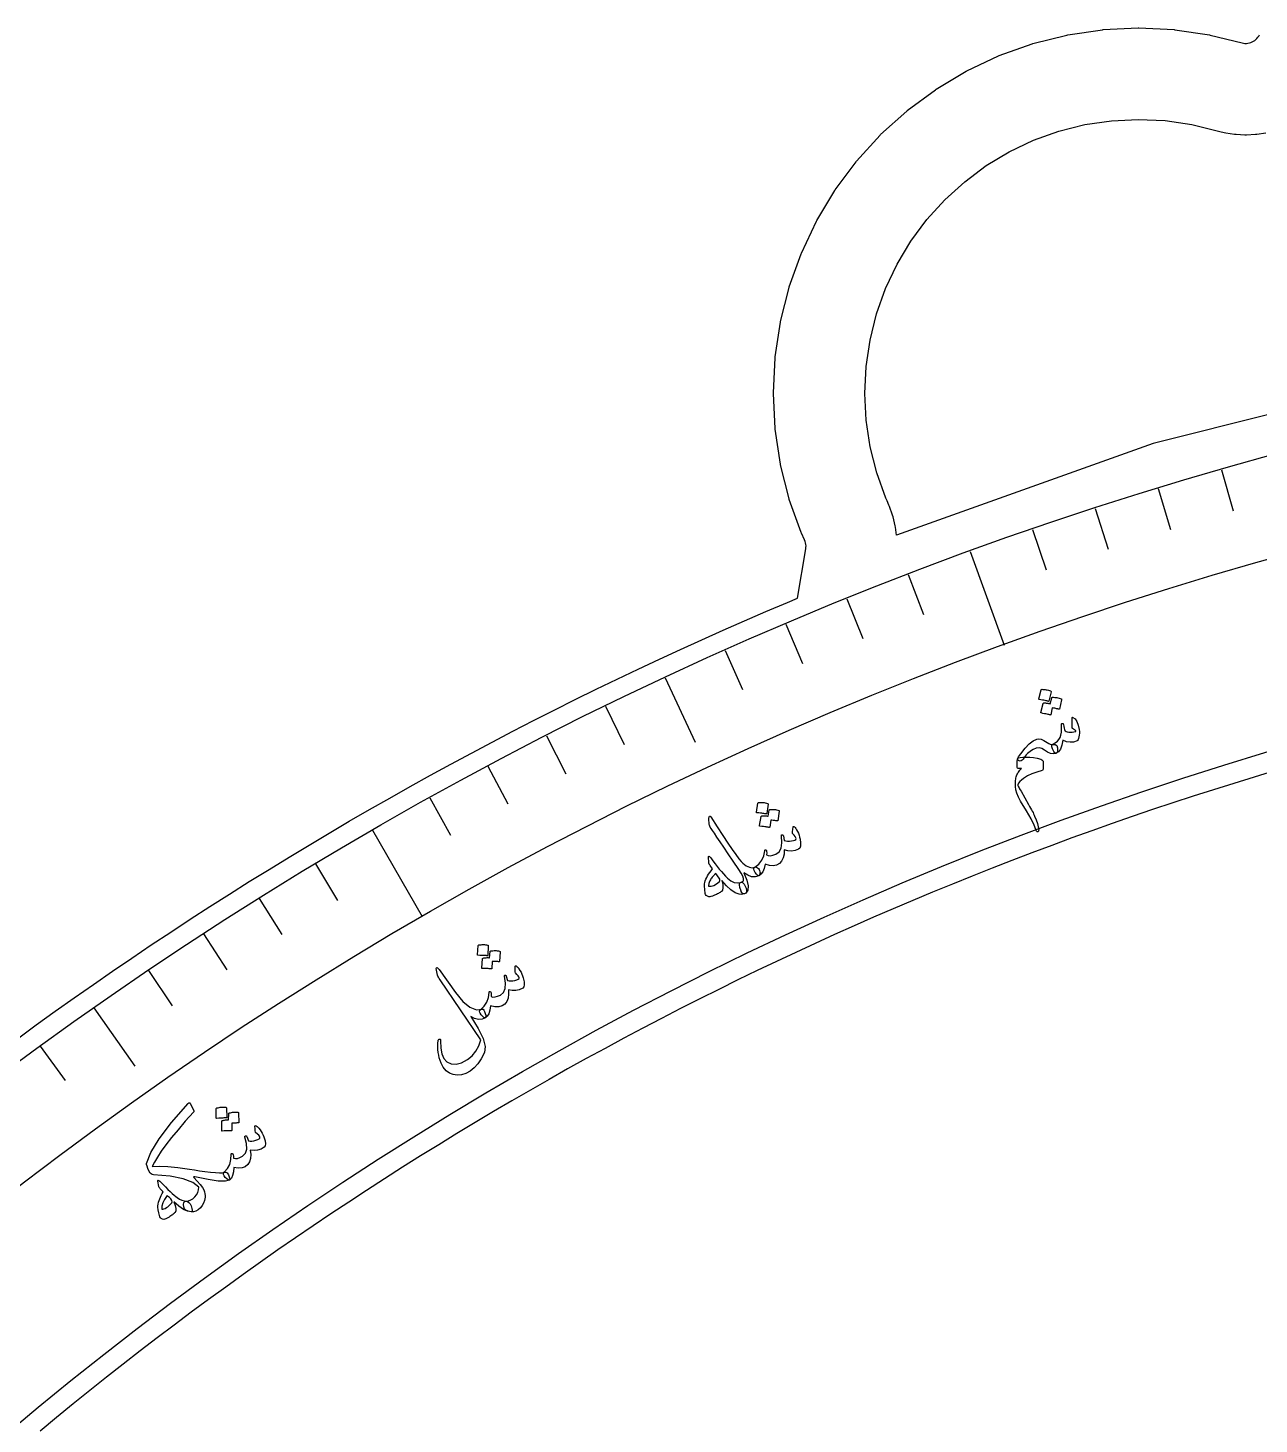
# Model space of a CAD drawing. Header units: millimetres. Extents: x -76 to 76, y -76 to 98.
# Drawn here: x -44.39 to -19.96, y 53.27 to 80.97 of the extents above; entities that cross this region are included whole.
import ezdxf

# ---------------------------------------------------------------- set-up
doc = ezdxf.new("R2010")
doc.units = ezdxf.units.MM
for name, color, linetype in [('CUT_INNER', 6, 'Continuous'), ('CUT_OUTER', 1, 'Continuous'), ('ENGRAVE', 7, 'Continuous'), ('ENGRAVE_FINE', 8, 'Continuous'), ('TEXT', 5, 'Continuous')]:
    doc.layers.add(name, color=color, linetype=linetype)

msp = doc.modelspace()

# ---------------------------------------------------------------- linework, layer by layer
at = {"layer": 'CUT_INNER'}
msp.add_lwpolyline([(-19.6476, 66.2296), (-20.0536, 66.1078), (-20.4588, 65.9835), (-20.8633, 65.8568), (-21.267, 65.7275), (-21.6699, 65.5958), (-22.072, 65.4616), (-22.4732, 65.3249), (-22.8737, 65.1858), (-23.2732, 65.0442), (-23.6719, 64.9002), (-24.0696, 64.7537), (-24.4665, 64.6048), (-24.8624, 64.4535), (-25.2575, 64.2997), (-25.6515, 64.1435), (-26.0446, 63.9849), (-26.4367, 63.8239), (-26.8278, 63.6605), (-27.218, 63.4947), (-27.607, 63.3265), (-27.9951, 63.1559), (-28.3821, 62.9829), (-28.768, 62.8076), (-29.1528, 62.6299), (-29.5366, 62.4498), (-29.9192, 62.2674), (-30.3007, 62.0827), (-30.6811, 61.8956), (-31.0603, 61.7062), (-31.4383, 61.5144), (-31.8152, 61.3204), (-32.1908, 61.124), (-32.5653, 60.9253), (-32.9385, 60.7244), (-33.3105, 60.5211), (-33.6812, 60.3156), (-34.0506, 60.1078), (-34.4188, 59.8977), (-34.7857, 59.6854), (-35.1513, 59.4708), (-35.5155, 59.254), (-35.8784, 59.035), (-36.24, 58.8137), (-36.6002, 58.5903), (-36.959, 58.3646), (-37.3164, 58.1367), (-37.6724, 57.9067), (-38.027, 57.6744), (-38.3802, 57.44), (-38.7319, 57.2034), (-39.0822, 56.9647), (-39.431, 56.7238), (-39.7783, 56.4808), (-40.1241, 56.2357), (-40.4684, 55.9884), (-40.8112, 55.739), (-41.1524, 55.4876), (-41.4921, 55.234), (-41.8302, 54.9784), (-42.1668, 54.7207), (-42.5017, 54.4609), (-42.8351, 54.1991), (-43.1669, 53.9353), (-43.497, 53.6694), (-43.8255, 53.4015), (-44.1523, 53.1316)], dxfattribs=at)
at = {"layer": 'CUT_OUTER'}
msp.add_lwpolyline([(-44.6024, 60.917), (-44.2277, 61.1895), (-43.8515, 61.4597), (-43.4735, 61.7277), (-43.0939, 61.9932), (-42.7128, 62.2565), (-42.3299, 62.5174), (-41.9456, 62.776), (-41.5596, 63.0321), (-41.172, 63.286), (-40.7829, 63.5374), (-40.3923, 63.7864), (-40.0002, 64.0331), (-39.6065, 64.2773), (-39.2114, 64.5191), (-38.8148, 64.7585), (-38.4167, 64.9955), (-38.0171, 65.23), (-37.6162, 65.462), (-37.2138, 65.6916), (-36.81, 65.9187), (-36.4049, 66.1433), (-35.9983, 66.3654), (-35.5905, 66.5851), (-35.1812, 66.8022), (-34.7707, 67.0168), (-34.3588, 67.2289), (-33.9457, 67.4384), (-33.5312, 67.6455), (-33.1155, 67.8499), (-32.6986, 68.0518), (-32.2804, 68.2512), (-31.861, 68.448), (-31.4404, 68.6422), (-31.0187, 68.8338), (-30.5957, 69.0228), (-30.1716, 69.2093), (-29.7464, 69.3931), (-29.3201, 69.5743), (-29.1162, 69.6595), (-28.9535, 70.6359), (-28.95, 70.6661), (-28.9496, 70.6964), (-28.9523, 70.7266), (-28.958, 70.7564), (-28.9666, 70.7855), (-28.9782, 70.8135), (-29.0411, 70.9465), (-29.0468, 70.9601), (-29.2814, 71.616), (-29.2857, 71.6301), (-29.4549, 72.3057), (-29.4578, 72.3202), (-29.56, 73.0092), (-29.5615, 73.0238), (-29.5956, 73.7195), (-29.5956, 73.7342), (-29.5615, 74.43), (-29.56, 74.4446), (-29.4578, 75.1336), (-29.4549, 75.1481), (-29.2857, 75.8237), (-29.2814, 75.8378), (-29.0468, 76.4936), (-29.0411, 76.5072), (-28.7433, 77.1369), (-28.7364, 77.1499), (-28.3783, 77.7473), (-28.3701, 77.7596), (-27.9552, 78.3191), (-27.9458, 78.3304), (-27.4781, 78.8465), (-27.4677, 78.8569), (-26.9515, 79.3247), (-26.9402, 79.3341), (-26.3807, 79.749), (-26.3685, 79.7572), (-25.771, 80.1153), (-25.758, 80.1222), (-25.1283, 80.42), (-25.1148, 80.4257), (-24.4589, 80.6603), (-24.4448, 80.6646), (-23.7692, 80.8338), (-23.7547, 80.8367), (-23.0657, 80.9389), (-23.0511, 80.9404), (-22.3554, 80.9745), (-22.3406, 80.9745), (-21.6449, 80.9404), (-21.6303, 80.9389), (-20.9413, 80.8367), (-20.9268, 80.8338), (-20.2945, 80.6755), (-20.2657, 80.6697), (-20.2364, 80.6668), (-20.2069, 80.6668), (-20.1776, 80.6697), (-20.1488, 80.6755), (-20.1206, 80.684), (-20.0934, 80.6953), (-20.0674, 80.7091), (-20.0429, 80.7255), (-20.0202, 80.7442), (-19.9994, 80.765), (-19.9807, 80.7878), (-19.9643, 80.8122), (-19.9505, 80.8382)], dxfattribs=at)
at = {"layer": 'ENGRAVE'}
for points in [[(-14.8269, 74.5397), (-22.0616, 72.7275), (-27.1502, 70.9067), (-27.1725, 71.0669), (-27.1782, 71.0967), (-27.2217, 71.2746), (-27.2303, 71.3037), (-27.2915, 71.4764), (-27.3031, 71.5044), (-27.3402, 71.5883), (-27.3654, 71.6416), (-27.5459, 72.1444), (-27.676, 72.6615), (-27.7548, 73.1888), (-27.7815, 73.7214), (-27.7558, 74.254), (-27.6781, 74.7815), (-27.5491, 75.2989), (-27.37, 75.8011), (-27.1425, 76.2833), (-26.8688, 76.741), (-26.5516, 77.1696), (-26.1939, 77.565), (-25.7992, 77.9235), (-25.3713, 78.2416), (-24.9142, 78.5162), (-24.4324, 78.7446), (-23.9305, 78.9248), (-23.4134, 79.0549), (-22.8861, 79.1336), (-22.3535, 79.1603), (-21.8209, 79.1347), (-21.2933, 79.057), (-20.7329, 78.9173), (-20.648, 78.8983), (-20.6192, 78.8925), (-20.4433, 78.8664), (-20.414, 78.8635), (-20.2364, 78.8548), (-20.2069, 78.8548), (-20.0293, 78.8635), (-20, 78.8664), (-19.8241, 78.8925)], [(-25.6908, 70.585), (-25.0148, 68.7276)], [(-31.7449, 68.0773), (-31.1483, 66.7977)], [(-37.5575, 65.0515), (-36.5692, 63.3397)], [(-43.0842, 61.5306), (-42.2744, 60.374)]]:
    msp.add_lwpolyline(points, dxfattribs=at)
for radius in [75.1149, 73.1384, 69.4676]:
    msp.add_circle((0, 0), radius, dxfattribs=at)
at = {"layer": 'ENGRAVE_FINE'}
for points in [[(-20.7045, 72.2051), (-20.471, 71.3908)], [(-21.9615, 71.8328), (-21.7138, 71.0227)], [(-23.2118, 71.4386), (-22.95, 70.6329)], [(-24.455, 71.0226), (-24.1792, 70.2216)], [(-26.9188, 70.1258), (-26.6152, 69.335)], [(-28.1386, 69.6454), (-27.8212, 68.8599)], [(-29.3497, 69.1437), (-29.0188, 68.3639)], [(-30.552, 68.6209), (-30.2075, 67.847)], [(-32.9282, 67.5129), (-32.5569, 66.7515)], [(-34.1015, 66.9279), (-33.7169, 66.1731)], [(-35.2643, 66.3226), (-34.8666, 65.5746)], [(-36.4165, 65.697), (-36.0058, 64.9561)], [(-38.6871, 64.3861), (-38.2508, 63.66)], [(-39.8049, 63.7011), (-39.356, 62.9827)], [(-40.9105, 62.9967), (-40.4492, 62.2863)], [(-42.0037, 62.2731), (-41.53, 61.5708)], [(-44.1515, 60.7693), (-43.6535, 60.0839)]]:
    msp.add_lwpolyline(points, dxfattribs=at)
at = {"layer": 'TEXT'}
for points in [[(-24.2833, 67.8398), (-24.2816, 67.8432), (-24.2786, 67.846), (-24.2743, 67.8481), (-24.2686, 67.8496), (-24.2461, 67.8493), (-24.2241, 67.8481), (-24.2024, 67.8459), (-24.181, 67.8427), (-24.1599, 67.8385), (-24.1388, 67.8331), (-24.1177, 67.8266), (-24.0966, 67.819), (-24.0909, 67.8155), (-24.0872, 67.8116), (-24.0857, 67.8073), (-24.0862, 67.8025), (-24.1288, 67.617), (-24.1314, 67.613), (-24.1358, 67.6111), (-24.1421, 67.6114), (-24.1503, 67.6138), (-24.1574, 67.6157), (-24.1684, 67.6185), (-24.1834, 67.6221), (-24.2024, 67.6265), (-24.2256, 67.6317), (-24.2533, 67.6375), (-24.2855, 67.6439), (-24.3221, 67.6509), (-24.3272, 67.6524), (-24.3303, 67.6547), (-24.3314, 67.6577), (-24.3304, 67.6614)], [(-24.0707, 67.6825), (-24.0691, 67.6859), (-24.0661, 67.6886), (-24.0618, 67.6907), (-24.0561, 67.6922), (-24.0337, 67.6919), (-24.0117, 67.6906), (-23.99, 67.6883), (-23.9688, 67.6851), (-23.9477, 67.6808), (-23.9266, 67.6753), (-23.9056, 67.6688), (-23.8846, 67.6611), (-23.88, 67.6581), (-23.8771, 67.6542), (-23.8758, 67.6495), (-23.8763, 67.6439), (-23.919, 67.4585), (-23.9209, 67.4556), (-23.9248, 67.4542), (-23.9306, 67.4544), (-23.9384, 67.4561), (-23.9435, 67.4574), (-23.9516, 67.4593), (-23.9626, 67.4618), (-23.9765, 67.465), (-23.9932, 67.4687), (-24.0128, 67.4728), (-24.0352, 67.4773), (-24.0604, 67.4822), (-24.0907, 67.3458), (-24.0932, 67.3418), (-24.0976, 67.34), (-24.1039, 67.3403), (-24.1121, 67.3426), (-24.1191, 67.3446), (-24.1301, 67.3474), (-24.1451, 67.351), (-24.164, 67.3554), (-24.1871, 67.3606), (-24.2148, 67.3664), (-24.2468, 67.3728), (-24.2834, 67.3798), (-24.2876, 67.3817), (-24.29, 67.3842), (-24.2907, 67.3873), (-24.2897, 67.391), (-24.243, 67.5694), (-24.2414, 67.5728), (-24.2384, 67.5755), (-24.2341, 67.5776), (-24.2284, 67.5791), (-24.2126, 67.579), (-24.1968, 67.5784), (-24.1809, 67.5774), (-24.1651, 67.576), (-24.1493, 67.574), (-24.1337, 67.5712), (-24.1182, 67.5677), (-24.1029, 67.5634)], [(-23.6667, 67.2789), (-23.6661, 67.2881), (-23.6634, 67.2935), (-23.6585, 67.2952), (-23.6515, 67.2932), (-23.6073, 67.2609), (-23.572, 67.2103), (-23.5453, 67.1416), (-23.5275, 67.0548), (-23.524, 67.0158), (-23.5235, 66.9784), (-23.5261, 66.9424), (-23.5317, 66.9078), (-23.5398, 66.8763), (-23.5488, 66.852), (-23.5587, 66.8349), (-23.5694, 66.8251), (-23.6367, 66.8033), (-23.706, 66.7981), (-23.7773, 66.8094), (-23.8506, 66.8374), (-23.87, 66.7392), (-23.8991, 66.6636), (-23.9378, 66.6106), (-23.9863, 66.5801), (-23.9947, 66.58), (-24.0043, 66.5854), (-24.0151, 66.5963), (-24.027, 66.6126), (-24.0558, 66.6674), (-24.0694, 66.7101), (-24.0677, 66.7406), (-24.0507, 66.7589), (-24.0015, 66.7868), (-23.9608, 66.8187), (-23.9285, 66.8545), (-23.9045, 66.8944), (-23.8882, 66.9415), (-23.8788, 66.9994), (-23.8762, 67.068), (-23.8804, 67.1473), (-23.8797, 67.1572), (-23.8766, 67.1649), (-23.8709, 67.1704), (-23.8629, 67.1737), (-23.8537, 67.1743), (-23.8467, 67.171), (-23.8421, 67.1639), (-23.8397, 67.1528), (-23.8339, 67.1099), (-23.8275, 67.0759), (-23.8207, 67.0507), (-23.8134, 67.0344), (-23.803, 67.0242), (-23.7865, 67.0154), (-23.7637, 67.008), (-23.7347, 67.0019), (-23.7011, 66.9988), (-23.6667, 66.9996), (-23.6315, 67.0043), (-23.5954, 67.013), (-23.5953, 67.013), (-23.595, 67.0131), (-23.5943, 67.0134), (-23.5935, 67.0137), (-23.5927, 67.016), (-23.5939, 67.0197), (-23.5969, 67.0246), (-23.6018, 67.0309), (-23.6096, 67.0388), (-23.6214, 67.0486), (-23.6373, 67.0603), (-23.6572, 67.074), (-23.6608, 67.0766), (-23.6633, 67.0803), (-23.6649, 67.0852), (-23.6655, 67.0912)], [(-24.371, 66.863), (-24.332, 66.8683), (-24.2847, 66.859), (-24.229, 66.8349), (-24.1649, 66.7962), (-24.1317, 66.7764), (-24.1026, 66.7632), (-24.0776, 66.7567), (-24.0566, 66.7568), (-24.0062, 66.7556), (-23.9732, 66.7318), (-23.9576, 66.6855), (-23.9593, 66.6168), (-23.9626, 66.6038), (-23.9691, 66.593), (-23.979, 66.5844), (-23.9922, 66.578), (-24.0431, 66.5686), (-24.097, 66.5761), (-24.154, 66.6003), (-24.2141, 66.6414), (-24.2666, 66.6739), (-24.3219, 66.687), (-24.3801, 66.6808), (-24.441, 66.6552), (-24.4711, 66.6374), (-24.4999, 66.6179), (-24.5273, 66.5965), (-24.5534, 66.5734), (-24.5778, 66.5486), (-24.6004, 66.5223), (-24.6211, 66.4943), (-24.64, 66.4648), (-24.658, 66.4416), (-24.6767, 66.4276), (-24.696, 66.423), (-24.7159, 66.4276), (-24.7344, 66.4378), (-24.7466, 66.4483), (-24.7525, 66.4592), (-24.7521, 66.4705), (-24.7457, 66.4861), (-24.7329, 66.508), (-24.7138, 66.5363), (-24.6883, 66.5708), (-24.5995, 66.6805), (-24.5169, 66.7657), (-24.4407, 66.8265), (-24.371, 66.863)], [(-24.7596, 66.31), (-24.7594, 66.3742), (-24.7571, 66.4236), (-24.7525, 66.458), (-24.7457, 66.4774), (-24.7284, 66.4895), (-24.6956, 66.4983), (-24.6473, 66.5038), (-24.5835, 66.506), (-24.5088, 66.5038), (-24.4345, 66.4957), (-24.3607, 66.4817), (-24.2873, 66.4619), (-24.2676, 66.4531), (-24.2534, 66.4394), (-24.2448, 66.421), (-24.2416, 66.3977), (-24.2403, 66.3737), (-24.2395, 66.3524), (-24.2391, 66.3337), (-24.2391, 66.3177), (-24.2393, 66.3045), (-24.2395, 66.2945), (-24.2398, 66.2875), (-24.24, 66.2836), (-24.2426, 66.2651), (-24.2476, 66.251), (-24.2551, 66.2414), (-24.265, 66.2362), (-24.3706, 66.208), (-24.4669, 66.1726), (-24.5539, 66.1301), (-24.6314, 66.0806), (-24.6718, 66.0492), (-24.7044, 66.0172), (-24.7292, 65.9848), (-24.7463, 65.9519), (-24.7452, 65.9471), (-24.7421, 65.9391), (-24.737, 65.9281), (-24.7299, 65.9141), (-24.7209, 65.897), (-24.7098, 65.8768), (-24.6968, 65.8536), (-24.6818, 65.8273), (-24.5337, 65.5626), (-24.5125, 65.5258), (-24.4929, 65.4913), (-24.4749, 65.4592), (-24.4585, 65.4295), (-24.4438, 65.4023), (-24.431, 65.3775), (-24.4201, 65.3553), (-24.4112, 65.3356), (-24.3788, 65.2582), (-24.3547, 65.1859), (-24.3388, 65.1188), (-24.3312, 65.0567), (-24.3327, 65.0444), (-24.3363, 65.035), (-24.3421, 65.0285), (-24.3501, 65.0248), (-24.3622, 65.0249), (-24.3728, 65.0326), (-24.3819, 65.048), (-24.3894, 65.071), (-24.4215, 65.1552), (-24.482, 65.277), (-24.5711, 65.4362), (-24.6889, 65.6329), (-24.7305, 65.7114), (-24.7615, 65.7861), (-24.7819, 65.8568), (-24.7915, 65.9237), (-24.793, 65.9549), (-24.7933, 65.9848), (-24.7925, 66.0132), (-24.7906, 66.0402), (-24.7876, 66.0656), (-24.7834, 66.0894), (-24.778, 66.1115), (-24.7714, 66.132), (-24.7626, 66.1517), (-24.7527, 66.1711), (-24.7417, 66.19), (-24.7295, 66.2085), (-24.7163, 66.2266), (-24.7024, 66.2445), (-24.6876, 66.2622), (-24.672, 66.2795), (-24.6736, 66.28), (-24.6757, 66.2804), (-24.6783, 66.2806), (-24.6814, 66.2805), (-24.6849, 66.2803), (-24.689, 66.2799), (-24.6935, 66.2794), (-24.6986, 66.2786), (-24.7033, 66.2791), (-24.7081, 66.2793), (-24.7129, 66.2794), (-24.7179, 66.2793), (-24.7229, 66.2792), (-24.7282, 66.2791), (-24.7336, 66.2792), (-24.7391, 66.2793), (-24.7482, 66.2817), (-24.7546, 66.2876), (-24.7584, 66.297), (-24.7596, 66.31)], [(-29.9028, 65.592), (-29.9014, 65.5955), (-29.8987, 65.5985), (-29.8945, 65.6009), (-29.889, 65.6029), (-29.8666, 65.6045), (-29.8445, 65.6052), (-29.8226, 65.6048), (-29.8011, 65.6034), (-29.7797, 65.601), (-29.7582, 65.5974), (-29.7366, 65.5927), (-29.715, 65.5869), (-29.7089, 65.5839), (-29.705, 65.5804), (-29.7031, 65.5762), (-29.7032, 65.5713), (-29.7302, 65.3829), (-29.7324, 65.3787), (-29.7366, 65.3765), (-29.7429, 65.3762), (-29.7513, 65.3779), (-29.7585, 65.3792), (-29.7698, 65.3811), (-29.785, 65.3834), (-29.8043, 65.3862), (-29.8279, 65.3894), (-29.856, 65.3928), (-29.8886, 65.3965), (-29.9257, 65.4004), (-29.9309, 65.4015), (-29.9342, 65.4035), (-29.9355, 65.4064), (-29.9349, 65.4102)], [(-29.6777, 65.4531), (-29.6764, 65.4566), (-29.6737, 65.4595), (-29.6695, 65.462), (-29.6639, 65.4639), (-29.6416, 65.4655), (-29.6196, 65.4661), (-29.5978, 65.4656), (-29.5763, 65.4642), (-29.5549, 65.4617), (-29.5335, 65.458), (-29.512, 65.4533), (-29.4904, 65.4474), (-29.4856, 65.4448), (-29.4823, 65.4411), (-29.4807, 65.4365), (-29.4807, 65.4309), (-29.5077, 65.2426), (-29.5094, 65.2396), (-29.5131, 65.2379), (-29.5189, 65.2375), (-29.5268, 65.2386), (-29.5321, 65.2394), (-29.5403, 65.2406), (-29.5515, 65.2422), (-29.5656, 65.2442), (-29.5826, 65.2465), (-29.6024, 65.249), (-29.6251, 65.2516), (-29.6507, 65.2543), (-29.6694, 65.1159), (-29.6716, 65.1117), (-29.6758, 65.1095), (-29.6821, 65.1092), (-29.6905, 65.1109), (-29.6977, 65.1123), (-29.7089, 65.1141), (-29.7241, 65.1165), (-29.7433, 65.1193), (-29.7668, 65.1225), (-29.7948, 65.1259), (-29.8274, 65.1296), (-29.8644, 65.1336), (-29.8687, 65.1351), (-29.8714, 65.1373), (-29.8723, 65.1404), (-29.8716, 65.1442), (-29.84, 65.3258), (-29.8387, 65.3294), (-29.836, 65.3323), (-29.8318, 65.3348), (-29.8263, 65.3368), (-29.8105, 65.3379), (-29.7946, 65.3387), (-29.7788, 65.3391), (-29.7629, 65.339), (-29.747, 65.3383), (-29.7312, 65.3369), (-29.7155, 65.3347), (-29.6999, 65.3317)], [(-30.2628, 63.923), (-30.269, 63.9606), (-30.2685, 63.9891), (-30.2614, 64.0086), (-30.2477, 64.0188), (-30.2262, 64.0271), (-30.21, 64.0361), (-30.199, 64.0458), (-30.1933, 64.0562), (-30.1924, 64.093), (-30.2068, 64.1415), (-30.2366, 64.2017), (-30.2818, 64.2736), (-30.3939, 64.4387), (-30.4936, 64.5858), (-30.581, 64.7147), (-30.6559, 64.8255), (-30.7186, 64.9182), (-30.769, 64.9928), (-30.8071, 65.0492), (-30.833, 65.0875), (-30.8488, 65.1134), (-30.8606, 65.1357), (-30.8683, 65.1544), (-30.8719, 65.1695), (-30.8762, 65.2889), (-30.8706, 65.3195), (-30.8623, 65.3346), (-30.8515, 65.3343), (-30.8381, 65.3186), (-30.7121, 65.122), (-30.5994, 64.9488), (-30.4998, 64.799), (-30.4135, 64.6725), (-30.3405, 64.5692), (-30.281, 64.4889), (-30.235, 64.4316), (-30.2024, 64.3972), (-30.1356, 64.3469), (-30.0737, 64.3176), (-30.0168, 64.3092), (-29.9647, 64.3219), (-29.9482, 64.3256), (-29.931, 64.3218), (-29.9133, 64.3104), (-29.8949, 64.2915), (-29.8812, 64.2724), (-29.8712, 64.2518), (-29.8649, 64.2299), (-29.8623, 64.2065), (-29.8635, 64.1856), (-29.8675, 64.1691), (-29.8745, 64.1571), (-29.8845, 64.1496), (-29.9561, 64.1287), (-30.0303, 64.1316), (-30.1069, 64.1584), (-30.1862, 64.2089), (-30.1233, 64.0632), (-30.095, 63.9473), (-30.1013, 63.8612), (-30.142, 63.8049), (-30.1554, 63.7965), (-30.1681, 63.7914), (-30.1799, 63.7896), (-30.191, 63.791), (-30.2036, 63.7964), (-30.2149, 63.806), (-30.2252, 63.82), (-30.2343, 63.8383), (-30.2383, 63.8492), (-30.2422, 63.86), (-30.2461, 63.8706), (-30.2499, 63.8811), (-30.2536, 63.8916), (-30.2569, 63.9021), (-30.26, 63.9125), (-30.2628, 63.923)], [(-29.2064, 65.1213), (-29.2035, 65.126), (-29.1981, 65.1273), (-29.1903, 65.125), (-29.18, 65.1192), (-29.1665, 65.1076), (-29.1519, 65.089), (-29.1362, 65.0633), (-29.1194, 65.0307), (-29.1018, 64.9929), (-29.0872, 64.9549), (-29.0757, 64.9166), (-29.0673, 64.8782), (-29.0581, 64.8002), (-29.0598, 64.7404), (-29.0726, 64.6988), (-29.0964, 64.6753), (-29.1657, 64.6489), (-29.2361, 64.6383), (-29.3077, 64.6437), (-29.3806, 64.665), (-29.3843, 64.5777), (-29.4017, 64.5029), (-29.4328, 64.4407), (-29.4777, 64.391), (-29.5339, 64.3588), (-29.6, 64.3464), (-29.6762, 64.3538), (-29.7624, 64.3809), (-29.7824, 64.2952), (-29.8098, 64.228), (-29.8444, 64.1792), (-29.8864, 64.1487), (-29.8981, 64.1497), (-29.9143, 64.1613), (-29.9349, 64.1838), (-29.9599, 64.2169), (-29.9798, 64.252), (-29.9875, 64.281), (-29.9831, 64.304), (-29.9666, 64.321), (-29.8879, 64.3819), (-29.8287, 64.4566), (-29.7892, 64.5451), (-29.7693, 64.6474), (-29.7682, 64.653), (-29.7663, 64.6575), (-29.7637, 64.6609), (-29.7603, 64.6632), (-29.7555, 64.6648), (-29.7507, 64.6653), (-29.746, 64.6645), (-29.7414, 64.6626), (-29.7348, 64.6531), (-29.731, 64.6337), (-29.7298, 64.6043), (-29.7313, 64.565), (-29.6988, 64.5501), (-29.6575, 64.5472), (-29.6075, 64.556), (-29.5488, 64.5767), (-29.4852, 64.6236), (-29.4456, 64.6998), (-29.43, 64.8053), (-29.4383, 64.9403), (-29.4388, 64.9472), (-29.438, 64.9526), (-29.436, 64.9565), (-29.4328, 64.959), (-29.4272, 64.961), (-29.4218, 64.9616), (-29.4168, 64.961), (-29.412, 64.9591), (-29.4074, 64.9554), (-29.4038, 64.9513), (-29.4011, 64.9467), (-29.3994, 64.9417), (-29.3821, 64.8521), (-29.3506, 64.8424), (-29.3156, 64.8371), (-29.2771, 64.8362), (-29.2351, 64.8398), (-29.1962, 64.8473), (-29.1685, 64.8576), (-29.1522, 64.8706), (-29.1473, 64.8863), (-29.1517, 64.9048), (-29.1644, 64.9283), (-29.1855, 64.9568), (-29.2148, 64.9902), (-29.2177, 65.0021), (-29.2173, 65.0279), (-29.2135, 65.0676), (-29.2064, 65.1213)], [(-30.5069, 64.1039), (-30.4414, 64.0502), (-30.3764, 64.0181), (-30.3119, 64.0076), (-30.2477, 64.0188), (-30.2298, 64.0212), (-30.212, 64.0158), (-30.1944, 64.0028), (-30.177, 63.9822), (-30.1694, 63.9704), (-30.1622, 63.9582), (-30.1554, 63.9455), (-30.1489, 63.9324), (-30.1431, 63.9188), (-30.1382, 63.9048), (-30.1342, 63.8903), (-30.1312, 63.8753), (-30.128, 63.85), (-30.1284, 63.83), (-30.1324, 63.8153), (-30.1401, 63.8058), (-30.1717, 63.7908), (-30.2048, 63.7822), (-30.2395, 63.7798), (-30.2756, 63.7837), (-30.3564, 63.8138), (-30.4407, 63.8694), (-30.5285, 63.9505), (-30.6199, 64.057), (-30.6038, 63.9758), (-30.5997, 63.9122), (-30.6074, 63.8664), (-30.6271, 63.8382), (-30.6405, 63.8286), (-30.6549, 63.819), (-30.6704, 63.8095), (-30.6869, 63.8001), (-30.7046, 63.7907), (-30.7236, 63.7813), (-30.7439, 63.7718), (-30.7654, 63.7623), (-30.8057, 63.7461), (-30.8377, 63.7356), (-30.8614, 63.7309), (-30.8768, 63.7319), (-30.9063, 63.7425), (-30.9283, 63.7574), (-30.9426, 63.7765), (-30.9495, 63.7999), (-30.9581, 63.879), (-30.9625, 63.9414), (-30.9625, 63.9872), (-30.9582, 64.0162), (-30.9485, 64.0476), (-30.9361, 64.0796), (-30.9212, 64.1124), (-30.9035, 64.1458), (-30.8833, 64.1798), (-30.8604, 64.2146), (-30.8349, 64.2499), (-30.8067, 64.286), (-30.8547, 64.3567), (-30.86, 64.3654), (-30.8648, 64.3735), (-30.8692, 64.3809), (-30.8731, 64.3877), (-30.8763, 64.3939), (-30.8786, 64.3997), (-30.8799, 64.405), (-30.8803, 64.41), (-30.8849, 64.5178), (-30.8828, 64.5334), (-30.8746, 64.5368), (-30.8602, 64.5279), (-30.8396, 64.5067), (-30.7972, 64.4465), (-30.7549, 64.3892), (-30.7128, 64.3347), (-30.6706, 64.2832), (-30.6289, 64.2344), (-30.5877, 64.1883), (-30.547, 64.1448), (-30.5069, 64.1039)], [(-30.7402, 64.1961), (-30.7519, 64.1855), (-30.7638, 64.1743), (-30.7759, 64.1623), (-30.7882, 64.1497), (-30.8006, 64.136), (-30.8125, 64.121), (-30.8242, 64.1047), (-30.8355, 64.0871), (-30.8464, 64.0697), (-30.8561, 64.052), (-30.8644, 64.0341), (-30.8714, 64.0159), (-30.877, 63.9975), (-30.8811, 63.979), (-30.8837, 63.9603), (-30.8847, 63.9415), (-30.8319, 63.9428), (-30.7782, 63.9595), (-30.7233, 63.9916), (-30.6674, 64.039), (-30.6608, 64.0508), (-30.6592, 64.0658), (-30.6626, 64.0839), (-30.671, 64.1052)], [(-35.4564, 62.7641), (-35.4553, 62.7677), (-35.4529, 62.7709), (-35.4489, 62.7737), (-35.4435, 62.7762), (-35.4214, 62.7797), (-35.3994, 62.7823), (-35.3776, 62.7838), (-35.3561, 62.7843), (-35.3345, 62.7837), (-35.3128, 62.782), (-35.2909, 62.7792), (-35.2688, 62.7752), (-35.2626, 62.7728), (-35.2583, 62.7696), (-35.256, 62.7656), (-35.2558, 62.7607), (-35.2663, 62.5707), (-35.2682, 62.5663), (-35.2722, 62.5637), (-35.2785, 62.5629), (-35.287, 62.5639), (-35.2943, 62.5646), (-35.3056, 62.5655), (-35.321, 62.5665), (-35.3405, 62.5676), (-35.3642, 62.5687), (-35.3925, 62.5697), (-35.4253, 62.5706), (-35.4627, 62.5713), (-35.4679, 62.5719), (-35.4714, 62.5736), (-35.4729, 62.5764), (-35.4726, 62.5802)], [(-35.2202, 62.6451), (-35.2191, 62.6487), (-35.2167, 62.6519), (-35.2127, 62.6547), (-35.2074, 62.6572), (-35.1853, 62.6606), (-35.1633, 62.6631), (-35.1416, 62.6646), (-35.1201, 62.665), (-35.0986, 62.6643), (-35.0769, 62.6625), (-35.055, 62.6596), (-35.033, 62.6556), (-35.028, 62.6534), (-35.0245, 62.6501), (-35.0224, 62.6457), (-35.0219, 62.6401), (-35.0326, 62.4502), (-35.034, 62.447), (-35.0376, 62.4449), (-35.0433, 62.4441), (-35.0513, 62.4445), (-35.0566, 62.4448), (-35.0649, 62.4453), (-35.0761, 62.446), (-35.0904, 62.4468), (-35.1075, 62.4476), (-35.1275, 62.4483), (-35.1504, 62.4489), (-35.176, 62.4495), (-35.1827, 62.3099), (-35.1846, 62.3056), (-35.1886, 62.303), (-35.1948, 62.3022), (-35.2033, 62.3032), (-35.2106, 62.3039), (-35.2219, 62.3048), (-35.2373, 62.3058), (-35.2567, 62.3069), (-35.2804, 62.3081), (-35.3086, 62.3091), (-35.3413, 62.31), (-35.3785, 62.3107), (-35.383, 62.3118), (-35.3858, 62.3138), (-35.387, 62.3168), (-35.3866, 62.3207), (-35.3708, 62.5044), (-35.3698, 62.508), (-35.3674, 62.5112), (-35.3634, 62.514), (-35.3581, 62.5164), (-35.3425, 62.519), (-35.3268, 62.5211), (-35.311, 62.5228), (-35.2951, 62.5241), (-35.2792, 62.5248), (-35.2634, 62.5248), (-35.2475, 62.5239), (-35.2317, 62.5223)], [(-34.7219, 62.3553), (-34.7194, 62.3603), (-34.7142, 62.362), (-34.7062, 62.3604), (-34.6954, 62.3555), (-34.681, 62.3451), (-34.6649, 62.3278), (-34.647, 62.3036), (-34.6275, 62.2725), (-34.6066, 62.2364), (-34.5888, 62.1998), (-34.5741, 62.1627), (-34.5624, 62.1251), (-34.5464, 62.0482), (-34.543, 61.9885), (-34.5521, 61.9459), (-34.5738, 61.9205), (-34.6405, 61.8882), (-34.7098, 61.8716), (-34.7816, 61.8708), (-34.8561, 61.8857), (-34.8522, 61.7983), (-34.8631, 61.7223), (-34.8887, 61.6577), (-34.9291, 61.6043), (-34.9823, 61.5674), (-35.0471, 61.5494), (-35.1236, 61.5501), (-35.2119, 61.5696), (-35.2245, 61.4826), (-35.2459, 61.4132), (-35.2762, 61.3616), (-35.3154, 61.3276), (-35.3272, 61.3276), (-35.3443, 61.3378), (-35.3667, 61.3584), (-35.3945, 61.3892), (-35.4173, 61.4224), (-35.4275, 61.4507), (-35.4252, 61.474), (-35.4102, 61.4923), (-35.337, 61.5598), (-35.2845, 61.6394), (-35.2528, 61.7309), (-35.2418, 61.8346), (-35.2412, 61.8402), (-35.2397, 61.8449), (-35.2374, 61.8485), (-35.2342, 61.8511), (-35.2295, 61.8531), (-35.2248, 61.854), (-35.2201, 61.8536), (-35.2153, 61.8521), (-35.208, 61.8432), (-35.2024, 61.8242), (-35.1987, 61.795), (-35.1968, 61.7557), (-35.1631, 61.7438), (-35.1218, 61.7444), (-35.0728, 61.7575), (-35.016, 61.7832), (-34.9567, 61.8354), (-34.9239, 61.9147), (-34.9174, 62.0212), (-34.9373, 62.1549), (-34.9384, 62.1617), (-34.9381, 62.1672), (-34.9365, 62.1713), (-34.9335, 62.174), (-34.928, 62.1765), (-34.9228, 62.1776), (-34.9177, 62.1775), (-34.9127, 62.176), (-34.9078, 62.1727), (-34.9039, 62.1689), (-34.9008, 62.1645), (-34.8987, 62.1597), (-34.8737, 62.072), (-34.8415, 62.065), (-34.8061, 62.0627), (-34.7677, 62.0652), (-34.7263, 62.0724), (-34.6881, 62.0833), (-34.6614, 62.0959), (-34.6463, 62.1102), (-34.6427, 62.1263), (-34.6488, 62.1444), (-34.6635, 62.1667), (-34.6869, 62.1932), (-34.719, 62.224), (-34.7229, 62.2355), (-34.7247, 62.2613), (-34.7244, 62.3012), (-34.7219, 62.3553)], [(-35.9062, 61.8348), (-35.7596, 61.6575), (-35.6216, 61.5434), (-35.4922, 61.4925), (-35.3713, 61.5049), (-35.3599, 61.4993), (-35.3473, 61.4822), (-35.3336, 61.4536), (-35.3187, 61.4134), (-35.3083, 61.3811), (-35.3039, 61.3561), (-35.3057, 61.3387), (-35.3136, 61.3287), (-35.3809, 61.302), (-35.452, 61.2975), (-35.5269, 61.3152), (-35.6056, 61.355), (-35.4555, 61.1186), (-35.3604, 60.9211), (-35.3201, 60.7626), (-35.3345, 60.643), (-35.3956, 60.5195), (-35.4627, 60.417), (-35.5359, 60.3356), (-35.6154, 60.275), (-35.7034, 60.2292), (-35.789, 60.2022), (-35.8722, 60.194), (-35.9532, 60.2045), (-36.0281, 60.2339), (-36.0934, 60.2818), (-36.149, 60.3485), (-36.1949, 60.434), (-36.2135, 60.4831), (-36.229, 60.5342), (-36.2411, 60.5872), (-36.2499, 60.6422), (-36.2554, 60.6992), (-36.2573, 60.7583), (-36.2557, 60.8195), (-36.2505, 60.8828), (-36.2486, 60.8904), (-36.2454, 60.8969), (-36.241, 60.9023), (-36.2353, 60.9066), (-36.2298, 60.909), (-36.2242, 60.9095), (-36.2184, 60.9083), (-36.2125, 60.9054), (-36.2074, 60.9006), (-36.2039, 60.8939), (-36.202, 60.8854), (-36.2018, 60.8749), (-36.1996, 60.7305), (-36.1782, 60.6131), (-36.1378, 60.5227), (-36.0785, 60.4593), (-35.9903, 60.4165), (-35.8928, 60.4095), (-35.7861, 60.4382), (-35.67, 60.5027), (-35.5784, 60.5787), (-35.5031, 60.6693), (-35.4441, 60.7747), (-35.4014, 60.8948), (-36.2115, 62.0847), (-36.2308, 62.1132), (-36.2457, 62.138), (-36.2564, 62.1593), (-36.2629, 62.1769), (-36.2916, 62.3069), (-36.2836, 62.324), (-36.2713, 62.3272), (-36.2545, 62.3165), (-36.2334, 62.2919)], [(-41.2086, 59.6376), (-41.2034, 59.6407), (-41.1984, 59.6427), (-41.1936, 59.6436), (-41.1891, 59.6434), (-41.1825, 59.6417), (-41.1764, 59.6374), (-41.1708, 59.6305), (-41.1658, 59.621), (-41.1024, 59.4877), (-41.1002, 59.481), (-41.1003, 59.4743), (-41.1028, 59.4677), (-41.1075, 59.4611), (-41.2701, 59.2797), (-41.4153, 59.1112), (-41.5432, 58.9556), (-41.654, 58.8132), (-41.7477, 58.6841), (-41.8243, 58.5683), (-41.884, 58.4661), (-41.9268, 58.3774), (-41.7868, 58.388), (-41.6166, 58.3832), (-41.4164, 58.3629), (-41.1862, 58.3268), (-41.0907, 58.3113), (-40.99, 58.2965), (-40.8842, 58.2823), (-40.7731, 58.2687), (-40.671, 58.2584), (-40.592, 58.2542), (-40.5359, 58.2561), (-40.5027, 58.2642), (-40.4678, 58.2711), (-40.4377, 58.2554), (-40.4123, 58.2171), (-40.3918, 58.1562), (-40.3883, 58.1383), (-40.3876, 58.1244), (-40.3896, 58.1143), (-40.3943, 58.1082), (-40.4741, 58.087), (-40.6153, 58.0918), (-40.8182, 58.122), (-41.0831, 58.1772), (-41.0957, 58.176), (-41.1028, 58.173), (-41.1046, 58.1684), (-41.1009, 58.1621), (-41.0324, 58.0893), (-40.9762, 58.024), (-40.9324, 57.9661), (-40.9009, 57.9156), (-40.8879, 57.8778), (-40.8796, 57.8408), (-40.8761, 57.8046), (-40.8773, 57.7693), (-40.8878, 57.7084), (-40.9065, 57.6535), (-40.9337, 57.6046), (-40.9693, 57.5617), (-41.0149, 57.5217), (-41.0613, 57.4948), (-41.1083, 57.481), (-41.156, 57.4803), (-41.2145, 57.4921), (-41.2585, 57.5127), (-41.2879, 57.5421), (-41.3026, 57.5804), (-41.307, 57.6289), (-41.3003, 57.6639), (-41.2827, 57.6853), (-41.254, 57.6932), (-41.2073, 57.6998), (-41.163, 57.716), (-41.121, 57.7418), (-41.0814, 57.7773), (-41.0474, 57.8196), (-41.0224, 57.8659), (-41.0062, 57.9161), (-40.999, 57.9704), (-41.1209, 58.0628), (-41.3113, 58.1353), (-41.5705, 58.1873), (-41.8988, 58.2181), (-41.9257, 58.2233), (-41.9491, 58.2359), (-41.9689, 58.2559), (-41.9852, 58.2834), (-42.0121, 58.3408), (-42.0304, 58.3862), (-42.0399, 58.4196), (-42.0409, 58.4411), (-41.9543, 58.6573), (-41.7881, 58.9284), (-41.5414, 59.2537), (-41.2127, 59.6322), (-41.2119, 59.6328), (-41.2113, 59.6335), (-41.2109, 59.6342), (-41.2106, 59.6349), (-41.2104, 59.6356), (-41.21, 59.6363), (-41.2094, 59.637), (-41.2086, 59.6376)], [(-40.6549, 59.5287), (-40.6542, 59.5323), (-40.652, 59.5358), (-40.6483, 59.5389), (-40.6432, 59.5418), (-40.6214, 59.5472), (-40.5997, 59.5516), (-40.5781, 59.555), (-40.5567, 59.5573), (-40.5351, 59.5586), (-40.5133, 59.5587), (-40.4913, 59.5577), (-40.469, 59.5557), (-40.4625, 59.5538), (-40.458, 59.551), (-40.4554, 59.5472), (-40.4548, 59.5424), (-40.4491, 59.3521), (-40.4506, 59.3476), (-40.4544, 59.3447), (-40.4606, 59.3433), (-40.4691, 59.3436), (-40.4765, 59.3437), (-40.4879, 59.3436), (-40.5033, 59.3433), (-40.5228, 59.3427), (-40.5465, 59.3419), (-40.5748, 59.3404), (-40.6076, 59.3385), (-40.6448, 59.336), (-40.6501, 59.3362), (-40.6537, 59.3376), (-40.6555, 59.3402), (-40.6555, 59.3441)], [(-40.4095, 59.4302), (-40.4087, 59.4339), (-40.4066, 59.4373), (-40.4029, 59.4404), (-40.3977, 59.4433), (-40.376, 59.4486), (-40.3544, 59.4529), (-40.3328, 59.4562), (-40.3114, 59.4585), (-40.2899, 59.4596), (-40.2682, 59.4597), (-40.2462, 59.4587), (-40.2239, 59.4565), (-40.2187, 59.4548), (-40.2149, 59.4518), (-40.2125, 59.4475), (-40.2115, 59.442), (-40.206, 59.2519), (-40.2071, 59.2485), (-40.2105, 59.2462), (-40.2162, 59.2449), (-40.2242, 59.2446), (-40.2295, 59.2445), (-40.2378, 59.2443), (-40.2491, 59.244), (-40.2633, 59.2436), (-40.2805, 59.2429), (-40.3004, 59.2419), (-40.3233, 59.2406), (-40.3489, 59.239), (-40.3437, 59.0994), (-40.3452, 59.0949), (-40.349, 59.092), (-40.3551, 59.0906), (-40.3636, 59.0909), (-40.371, 59.091), (-40.3823, 59.0909), (-40.3977, 59.0906), (-40.4172, 59.0901), (-40.4409, 59.0893), (-40.469, 59.0879), (-40.5017, 59.086), (-40.5389, 59.0835), (-40.5434, 59.0843), (-40.5464, 59.086), (-40.5479, 59.0889), (-40.5478, 59.0928), (-40.5477, 59.2771), (-40.5469, 59.2808), (-40.5448, 59.2842), (-40.5411, 59.2874), (-40.536, 59.2903), (-40.5206, 59.2941), (-40.5052, 59.2976), (-40.4896, 59.3006), (-40.4739, 59.3033), (-40.4581, 59.3053), (-40.4423, 59.3066), (-40.4265, 59.3071), (-40.4106, 59.3068)], [(-39.8884, 59.1837), (-39.8864, 59.1889), (-39.8813, 59.191), (-39.8732, 59.1901), (-39.862, 59.1862), (-39.8468, 59.177), (-39.8293, 59.1612), (-39.8094, 59.1386), (-39.7873, 59.1092), (-39.7634, 59.075), (-39.7426, 59.04), (-39.7248, 59.0043), (-39.7099, 58.9678), (-39.6875, 58.8926), (-39.679, 58.8334), (-39.6845, 58.7902), (-39.7039, 58.763), (-39.7677, 58.7252), (-39.8353, 58.7028), (-39.9068, 58.6958), (-39.9822, 58.7044), (-39.9709, 58.6177), (-39.9753, 58.541), (-39.9954, 58.4744), (-40.0311, 58.4178), (-40.081, 58.3765), (-40.1441, 58.3531), (-40.2204, 58.3473), (-40.3099, 58.3593), (-40.3151, 58.2715), (-40.3305, 58.2006), (-40.3563, 58.1465), (-40.3925, 58.1094), (-40.4042, 58.1083), (-40.4222, 58.117), (-40.4463, 58.1356), (-40.4766, 58.164), (-40.5021, 58.1952), (-40.5147, 58.2224), (-40.5143, 58.2459), (-40.501, 58.2654), (-40.4338, 58.3389), (-40.3882, 58.4226), (-40.3644, 58.5165), (-40.3622, 58.6208), (-40.3621, 58.6264), (-40.361, 58.6312), (-40.359, 58.635), (-40.356, 58.6378), (-40.3516, 58.6402), (-40.347, 58.6415), (-40.3422, 58.6415), (-40.3373, 58.6405), (-40.3292, 58.6322), (-40.3221, 58.6137), (-40.316, 58.585), (-40.3107, 58.546), (-40.2762, 58.5369), (-40.235, 58.541), (-40.1873, 58.5583), (-40.1329, 58.5887), (-40.0782, 58.6457), (-40.0523, 58.7276), (-40.0549, 58.8342), (-40.086, 58.9658), (-40.0877, 58.9725), (-40.0879, 58.9779), (-40.0866, 58.9821), (-40.0838, 58.9851), (-40.0786, 58.988), (-40.0735, 58.9896), (-40.0684, 58.9899), (-40.0633, 58.9888), (-40.0582, 58.986), (-40.0539, 58.9825), (-40.0505, 58.9784), (-40.048, 58.9738), (-40.0156, 58.8885), (-39.9829, 58.8843), (-39.9475, 58.885), (-39.9094, 58.8907), (-39.8687, 58.9014), (-39.8316, 58.9155), (-39.8061, 58.9303), (-39.7923, 58.9459), (-39.7901, 58.9622), (-39.7976, 58.9797), (-39.8142, 59.0007), (-39.8397, 59.0252), (-39.8744, 59.0531), (-39.8792, 59.0643), (-39.8832, 59.0898), (-39.8863, 59.1296), (-39.8884, 59.1837)], [(-41.2511, 57.6927), (-41.2236, 57.6865), (-41.1984, 57.6687), (-41.1755, 57.6391), (-41.1549, 57.5979), (-41.1376, 57.5475), (-41.1317, 57.5113), (-41.1372, 57.4893), (-41.1542, 57.4815), (-41.2256, 57.4922), (-41.3064, 57.529), (-41.3967, 57.5917), (-41.4963, 57.6805), (-41.4703, 57.6049), (-41.4575, 57.5445), (-41.4579, 57.4993), (-41.4714, 57.4694), (-41.4822, 57.4582), (-41.4944, 57.4469), (-41.5081, 57.4356), (-41.5231, 57.4242), (-41.5393, 57.4127), (-41.5564, 57.4008), (-41.5744, 57.3886), (-41.5933, 57.376), (-41.6279, 57.3556), (-41.6565, 57.3413), (-41.679, 57.3329), (-41.6955, 57.3305), (-41.7254, 57.3373), (-41.7489, 57.3485), (-41.7658, 57.3641), (-41.7761, 57.3841), (-41.7957, 57.4616), (-41.8086, 57.5237), (-41.8148, 57.5704), (-41.8144, 57.6017), (-41.8081, 57.6357), (-41.8, 57.6696), (-41.79, 57.7035), (-41.7783, 57.7374), (-41.7646, 57.7716), (-41.7488, 57.8063), (-41.7309, 57.8415), (-41.7109, 57.8772), (-41.7677, 57.9378), (-41.7793, 57.9504), (-41.7882, 57.9627), (-41.7943, 57.9748), (-41.7976, 57.9866), (-41.8169, 58.0897), (-41.8163, 58.1047), (-41.8088, 58.1093), (-41.7944, 58.1035), (-41.7733, 58.0873), (-41.7159, 58.0287), (-41.6628, 57.9753), (-41.6141, 57.927), (-41.5697, 57.8839), (-41.5296, 57.8461), (-41.4936, 57.8141), (-41.4617, 57.7877), (-41.4338, 57.767), (-41.3837, 57.7355), (-41.3365, 57.7126), (-41.2923, 57.6984), (-41.2511, 57.6927)], [(-41.6291, 57.8035), (-41.6809, 57.7287), (-41.7156, 57.6589), (-41.7335, 57.5942), (-41.7343, 57.5346), (-41.7152, 57.5354), (-41.6937, 57.5405), (-41.6699, 57.55), (-41.6436, 57.5638), (-41.6294, 57.5732), (-41.6156, 57.5831), (-41.602, 57.5937), (-41.5887, 57.6048), (-41.5758, 57.6168), (-41.5635, 57.6298), (-41.5518, 57.6439), (-41.5406, 57.659), (-41.5318, 57.6819), (-41.5366, 57.7075), (-41.5548, 57.7356), (-41.5867, 57.7663), (-41.6029, 57.7794), (-41.6154, 57.7899), (-41.6241, 57.7979), (-41.6291, 57.8035)]]:
    msp.add_lwpolyline(points, close=True, dxfattribs=at)

doc.saveas('drawing.dxf')
